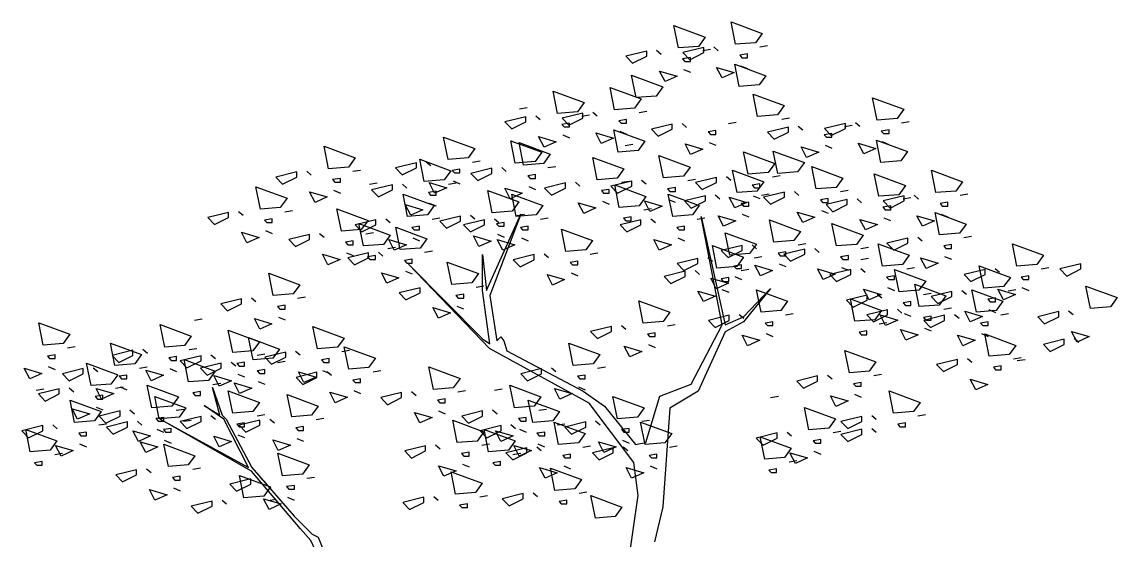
# Model space of a CAD drawing. Header units: millimetres. Extents: x 342.67 to 348.26, y 2602.7 to 2608.35.
# Drawn here: x 342.67 to 348.26, y 2605.7 to 2608.35 of the extents above; entities that cross this region are included whole.
import ezdxf

# ---------------------------------------------------------------- set-up
doc = ezdxf.new("R2010")
doc.units = ezdxf.units.MM
doc.header["$LTSCALE"] = 10
doc.layers.add('Vegetais', color=94, linetype='Continuous')

msp = doc.modelspace()

# ---------------------------------------------------------------- linework, layer by layer
at = {"layer": 'Vegetais'}
for points in [[(346.4464, 2608.2882), (346.4121, 2608.2408), (346.3107, 2608.2326), (346.2878, 2608.347)], [(346.1555, 2608.2694), (346.1212, 2608.222), (346.0198, 2608.2138), (345.9969, 2608.3282)], [(345.7517, 2608.1713), (345.786, 2608.1354), (345.8579, 2608.1713), (345.8579, 2608.1975)], [(346.0411, 2608.1582), (346.0525, 2608.1452), (346.0803, 2608.1452), (346.0803, 2608.1648)], [(346.0426, 2608.1901), (346.0769, 2608.1541), (346.1488, 2608.1901), (346.1488, 2608.2162)], [(346.332, 2608.177), (346.3434, 2608.1639), (346.3712, 2608.1639), (346.3712, 2608.1835)], [(346.3042, 2608.0887), (346.242, 2608.061), (346.2142, 2608.1149)], [(346.4652, 2608.0723), (346.4309, 2608.0249), (346.3295, 2608.0167), (346.3066, 2608.1312)], [(345.9397, 2608.016), (345.9054, 2607.9686), (345.804, 2607.9604), (345.7811, 2608.0749)], [(346.0133, 2608.07), (345.9511, 2608.0422), (345.9234, 2608.0961)], [(345.8301, 2607.9536), (345.7957, 2607.9062), (345.6944, 2607.898), (345.6715, 2608.0124)], [(345.5392, 2607.9348), (345.5049, 2607.8874), (345.4035, 2607.8792), (345.3806, 2607.9937)], [(346.5585, 2607.9195), (346.5242, 2607.8721), (346.4228, 2607.864), (346.3999, 2607.9784)], [(347.1684, 2607.9008), (347.1341, 2607.8534), (347.0327, 2607.8452), (347.0098, 2607.9596)], [(345.1353, 2607.8367), (345.1697, 2607.8008), (345.2416, 2607.8367), (345.2416, 2607.8629)], [(345.4247, 2607.8237), (345.4362, 2607.8106), (345.464, 2607.8106), (345.464, 2607.8302)], [(345.4262, 2607.8555), (345.4606, 2607.8196), (345.5325, 2607.8555), (345.5325, 2607.8817)], [(345.7156, 2607.8424), (345.7271, 2607.8294), (345.7549, 2607.8294), (345.7549, 2607.849)], [(345.6878, 2607.7542), (345.6257, 2607.7264), (345.5979, 2607.7803)], [(345.8489, 2607.7378), (345.8145, 2607.6903), (345.7131, 2607.6822), (345.6902, 2607.7966)], [(345.8816, 2607.7989), (345.9159, 2607.7629), (345.9879, 2607.7989), (345.9879, 2607.825)], [(346.171, 2607.7858), (346.1824, 2607.7727), (346.2102, 2607.7727), (346.2102, 2607.7923)], [(346.4737, 2607.7839), (346.508, 2607.748), (346.5799, 2607.7839), (346.5799, 2607.8101)], [(346.7631, 2607.7708), (346.7745, 2607.7578), (346.8023, 2607.7578), (346.8023, 2607.7774)], [(346.7646, 2607.8027), (346.7989, 2607.7667), (346.8708, 2607.8027), (346.8708, 2607.8288)], [(347.054, 2607.7896), (347.0654, 2607.7765), (347.0932, 2607.7765), (347.0932, 2607.7961)], [(344.9811, 2607.6999), (344.9468, 2607.6525), (344.8454, 2607.6443), (344.8225, 2607.7587)], [(345.3234, 2607.6814), (345.289, 2607.634), (345.1877, 2607.6259), (345.1648, 2607.7403)], [(345.3659, 2607.6717), (345.3315, 2607.6243), (345.2301, 2607.6162), (345.2073, 2607.7306)], [(345.3969, 2607.7354), (345.3348, 2607.7076), (345.307, 2607.7616)], [(346.1432, 2607.6975), (346.0811, 2607.6697), (346.0533, 2607.7237)], [(347.0262, 2607.7013), (346.964, 2607.6736), (346.9362, 2607.7275)], [(347.1872, 2607.6849), (347.1529, 2607.6375), (347.0515, 2607.6293), (347.0286, 2607.7438)], [(344.3712, 2607.653), (344.3369, 2607.6056), (344.2355, 2607.5974), (344.2126, 2607.7118)], [(346.079, 2607.606), (346.0447, 2607.5586), (345.9433, 2607.5505), (345.9204, 2607.6649)], [(346.5107, 2607.6248), (346.4763, 2607.5774), (346.3749, 2607.5692), (346.3521, 2607.6836)], [(346.6617, 2607.6286), (346.6274, 2607.5812), (346.526, 2607.573), (346.5031, 2607.6875)], [(346.7353, 2607.6826), (346.6731, 2607.6548), (346.6453, 2607.7087)], [(344.5773, 2607.6018), (344.6116, 2607.5658), (344.6835, 2607.6018), (344.6835, 2607.628)], [(344.8591, 2607.5873), (344.8248, 2607.5399), (344.7234, 2607.5317), (344.7005, 2607.6461)], [(345.7412, 2607.5967), (345.7069, 2607.5493), (345.6055, 2607.5411), (345.5826, 2607.6555)], [(346.8579, 2607.5497), (346.8235, 2607.5023), (346.7221, 2607.4942), (346.6993, 2607.6086)], [(343.9673, 2607.5549), (344.0017, 2607.5189), (344.0736, 2607.5549), (344.0736, 2607.581)], [(344.8667, 2607.5887), (344.8781, 2607.5757), (344.9059, 2607.5757), (344.9059, 2607.5953)], [(344.962, 2607.5737), (344.9963, 2607.5377), (345.0683, 2607.5737), (345.0683, 2607.5998)], [(345.2514, 2607.5606), (345.2629, 2607.5475), (345.2906, 2607.5475), (345.2906, 2607.5671)], [(346.1068, 2607.5267), (346.1411, 2607.4908), (346.2131, 2607.5267), (346.2131, 2607.5529)], [(346.4544, 2607.531), (346.42, 2607.4836), (346.3186, 2607.4754), (346.2958, 2607.5898)], [(347.1769, 2607.5122), (347.1426, 2607.4648), (347.0412, 2607.4566), (347.0183, 2607.571)], [(347.4678, 2607.531), (347.4335, 2607.4836), (347.3321, 2607.4754), (347.3092, 2607.5898)], [(344.024, 2607.4465), (343.9897, 2607.3991), (343.8883, 2607.3909), (343.8654, 2607.5054)], [(344.2567, 2607.5418), (344.2682, 2607.5287), (344.296, 2607.5287), (344.296, 2607.5483)], [(344.4553, 2607.4892), (344.4896, 2607.4532), (344.5616, 2607.4892), (344.5616, 2607.5154)], [(344.8389, 2607.5005), (344.7767, 2607.4727), (344.749, 2607.5266)], [(345.2236, 2607.4723), (345.1615, 2607.4445), (345.1337, 2607.4985)], [(345.3373, 2607.4986), (345.3717, 2607.4626), (345.4436, 2607.4986), (345.4436, 2607.5247)], [(345.6751, 2607.508), (345.7095, 2607.472), (345.7814, 2607.508), (345.7814, 2607.5341)], [(345.8538, 2607.4559), (345.8195, 2607.4085), (345.7181, 2607.4003), (345.6952, 2607.5147)], [(345.9646, 2607.4949), (345.976, 2607.4818), (346.0038, 2607.4818), (346.0038, 2607.5014)], [(346.3962, 2607.5137), (346.4077, 2607.5006), (346.4354, 2607.5006), (346.4354, 2607.5202)], [(344.2289, 2607.4535), (344.1668, 2607.4258), (344.139, 2607.4797)], [(344.7747, 2607.409), (344.7404, 2607.3616), (344.639, 2607.3534), (344.6161, 2607.4678)], [(344.7447, 2607.4761), (344.7561, 2607.463), (344.7839, 2607.463), (344.7839, 2607.4827)], [(345.2063, 2607.4277), (345.172, 2607.3803), (345.0706, 2607.3722), (345.0477, 2607.4866)], [(345.3283, 2607.409), (345.294, 2607.3616), (345.1926, 2607.3534), (345.1697, 2607.4678)], [(345.6267, 2607.4855), (345.6382, 2607.4724), (345.666, 2607.4724), (345.666, 2607.492)], [(346.1259, 2607.409), (346.0916, 2607.3616), (345.9902, 2607.3534), (345.9673, 2607.4678)], [(346.0505, 2607.4329), (346.0848, 2607.3969), (346.1568, 2607.4329), (346.1568, 2607.459)], [(346.3684, 2607.4254), (346.3063, 2607.3976), (346.2785, 2607.4515)], [(346.454, 2607.4517), (346.4883, 2607.4157), (346.5603, 2607.4517), (346.5603, 2607.4778)], [(346.7434, 2607.4386), (346.7548, 2607.4255), (346.7826, 2607.4255), (346.7826, 2607.4451)], [(346.773, 2607.4141), (346.8074, 2607.3782), (346.8793, 2607.4141), (346.8793, 2607.4403)], [(347.0639, 2607.4329), (347.0983, 2607.3969), (347.1702, 2607.4329), (347.1702, 2607.459)], [(344.4369, 2607.3339), (344.4025, 2607.2865), (344.3012, 2607.2783), (344.2783, 2607.3927)], [(344.7169, 2607.3879), (344.6548, 2607.3601), (344.627, 2607.414)], [(345.599, 2607.3972), (345.5368, 2607.3695), (345.509, 2607.4234)], [(345.9368, 2607.4066), (345.8746, 2607.3788), (345.8468, 2607.4328)], [(346.3399, 2607.4198), (346.3513, 2607.4067), (346.3791, 2607.4067), (346.3791, 2607.4264)], [(347.0624, 2607.401), (347.0739, 2607.388), (347.1017, 2607.388), (347.1017, 2607.4076)], [(347.3533, 2607.4198), (347.3648, 2607.4067), (347.3926, 2607.4067), (347.3926, 2607.4264)], [(343.6201, 2607.3484), (343.6545, 2607.3125), (343.7264, 2607.3484), (343.7264, 2607.3746)], [(343.9096, 2607.3354), (343.921, 2607.3223), (343.9488, 2607.3223), (343.9488, 2607.3419)], [(344.3708, 2607.3109), (344.4052, 2607.2749), (344.4771, 2607.3109), (344.4771, 2607.3371)], [(344.8025, 2607.3297), (344.8368, 2607.2937), (344.9088, 2607.3297), (344.9088, 2607.3558)], [(344.9245, 2607.3109), (344.9588, 2607.2749), (345.0307, 2607.3109), (345.0307, 2607.3371)], [(345.7221, 2607.3109), (345.7564, 2607.2749), (345.8283, 2607.3109), (345.8283, 2607.3371)], [(345.7394, 2607.3447), (345.7508, 2607.3317), (345.7786, 2607.3317), (345.7786, 2607.3513)], [(346.3121, 2607.3316), (346.25, 2607.3038), (346.2222, 2607.3577)], [(346.642, 2607.2776), (346.6077, 2607.2302), (346.5063, 2607.222), (346.4834, 2607.3364)], [(346.7156, 2607.3503), (346.6535, 2607.3225), (346.6257, 2607.3765)], [(347.0346, 2607.3128), (346.9725, 2607.285), (346.9447, 2607.3389)], [(347.3255, 2607.3316), (347.2634, 2607.3038), (347.2356, 2607.3577)], [(347.4866, 2607.3151), (347.4522, 2607.2677), (347.3508, 2607.2596), (347.328, 2607.374)], [(343.8818, 2607.2471), (343.8196, 2607.2193), (343.7918, 2607.2732)], [(344.5495, 2607.2588), (344.5152, 2607.2114), (344.4138, 2607.2033), (344.3909, 2607.3177)], [(344.7372, 2607.2401), (344.7028, 2607.1927), (344.6014, 2607.1845), (344.5786, 2607.2989)], [(344.6602, 2607.2978), (344.6717, 2607.2847), (344.6995, 2607.2847), (344.6995, 2607.3044)], [(345.0919, 2607.3166), (345.1033, 2607.3035), (345.1311, 2607.3035), (345.1311, 2607.3231)], [(345.2139, 2607.2978), (345.2253, 2607.2847), (345.2531, 2607.2847), (345.2531, 2607.3044)], [(345.5817, 2607.2307), (345.5473, 2607.1833), (345.446, 2607.1751), (345.4231, 2607.2895)], [(346.0115, 2607.2978), (346.0229, 2607.2847), (346.0507, 2607.2847), (346.0507, 2607.3044)], [(346.4168, 2607.2119), (346.3825, 2607.1645), (346.2811, 2607.1563), (346.2582, 2607.2708)], [(346.9611, 2607.2588), (346.9267, 2607.2114), (346.8254, 2607.2033), (346.8025, 2607.3177)], [(344.033, 2607.2358), (344.0674, 2607.1999), (344.1393, 2607.2358), (344.1393, 2607.262)], [(344.3224, 2607.2228), (344.3339, 2607.2097), (344.3617, 2607.2097), (344.3617, 2607.2293)], [(344.6324, 2607.2096), (344.5703, 2607.1818), (344.5425, 2607.2357)], [(345.0641, 2607.2283), (345.002, 2607.2005), (344.9742, 2607.2545)], [(345.1861, 2607.2096), (345.1239, 2607.1818), (345.0961, 2607.2357)], [(345.9837, 2607.2096), (345.9215, 2607.1818), (345.8937, 2607.2357)], [(347.0827, 2607.2171), (347.117, 2607.1811), (347.189, 2607.2171), (347.189, 2607.2432)], [(344.2946, 2607.1345), (344.2325, 2607.1067), (344.2047, 2607.1606)], [(344.3333, 2607.142), (344.3676, 2607.106), (344.4396, 2607.142), (344.4396, 2607.1681)], [(346.3511, 2607.1462), (346.3168, 2607.0988), (346.2154, 2607.0906), (346.1925, 2607.2051)], [(346.2382, 2607.1795), (346.2725, 2607.1436), (346.3444, 2607.1795), (346.3444, 2607.2057)], [(346.5276, 2607.1664), (346.539, 2607.1534), (346.5668, 2607.1534), (346.5668, 2607.173)], [(346.5572, 2607.1608), (346.5915, 2607.1248), (346.6635, 2607.1608), (346.6635, 2607.1869)], [(347.1957, 2607.1556), (347.1613, 2607.1082), (347.06, 2607.1), (347.0371, 2607.2144)], [(347.3721, 2607.204), (347.3835, 2607.1909), (347.4113, 2607.1909), (347.4113, 2607.2105)], [(347.8807, 2607.1556), (347.8463, 2607.1082), (347.745, 2607.1), (347.7221, 2607.2144)], [(344.435, 2607.1477), (344.4465, 2607.1346), (344.4743, 2607.1346), (344.4743, 2607.1542)], [(344.6227, 2607.1289), (344.6342, 2607.1158), (344.6619, 2607.1158), (344.6619, 2607.1355)], [(344.9999, 2607.0618), (344.9656, 2607.0144), (344.8642, 2607.0062), (344.8413, 2607.1206)], [(345.1778, 2607.1326), (345.2122, 2607.0966), (345.2841, 2607.1326), (345.2841, 2607.1588)], [(345.4672, 2607.1195), (345.4787, 2607.1065), (345.5065, 2607.1065), (345.5065, 2607.1261)], [(346.013, 2607.1138), (346.0473, 2607.0779), (346.1192, 2607.1138), (346.1192, 2607.14)], [(346.3024, 2607.1008), (346.3138, 2607.0877), (346.3416, 2607.0877), (346.3416, 2607.1073)], [(346.4998, 2607.0782), (346.4376, 2607.0504), (346.4098, 2607.1043)], [(346.8466, 2607.1477), (346.8581, 2607.1346), (346.8859, 2607.1346), (346.8859, 2607.1542)], [(347.3443, 2607.1157), (347.2822, 2607.0879), (347.2544, 2607.1419)], [(347.9647, 2607.0857), (347.9991, 2607.0497), (348.071, 2607.0857), (348.071, 2607.1118)], [(344.0897, 2607.0055), (344.0554, 2606.9581), (343.954, 2606.9499), (343.9311, 2607.0643)], [(344.5949, 2607.0406), (344.5328, 2607.0129), (344.505, 2607.0668)], [(345.4394, 2607.0313), (345.3773, 2607.0035), (345.3495, 2607.0574)], [(345.9473, 2607.0481), (345.9816, 2607.0122), (346.0536, 2607.0481), (346.0536, 2607.0743)], [(346.8188, 2607.0594), (346.7567, 2607.0316), (346.7289, 2607.0856)], [(346.7918, 2607.0575), (346.8261, 2607.0216), (346.8981, 2607.0575), (346.8981, 2607.0837)], [(347.0812, 2607.0445), (347.0927, 2607.0314), (347.1205, 2607.0314), (347.1205, 2607.051)], [(347.2801, 2607.0242), (347.2458, 2606.9768), (347.1444, 2606.9687), (347.1215, 2607.0831)], [(347.4768, 2607.0575), (347.5111, 2607.0216), (347.5831, 2607.0575), (347.5831, 2607.0837)], [(347.7118, 2607.043), (347.6774, 2606.9956), (347.576, 2606.9874), (347.5532, 2607.1018)], [(347.7662, 2607.0445), (347.7777, 2607.0314), (347.8055, 2607.0314), (347.8055, 2607.051)], [(346.2746, 2607.0125), (346.2124, 2606.9847), (346.1846, 2607.0386)], [(346.2367, 2607.0351), (346.2481, 2607.022), (346.2759, 2607.022), (346.2759, 2607.0416)], [(347.3833, 2606.9492), (347.349, 2606.9018), (347.2476, 2606.8936), (347.2247, 2607.008)], [(348.256, 2606.9398), (348.2217, 2606.8924), (348.1203, 2606.8842), (348.0974, 2606.9986)], [(344.596, 2606.9637), (344.6304, 2606.9277), (344.7023, 2606.9637), (344.7023, 2606.9898)], [(344.8854, 2606.9506), (344.8969, 2606.9375), (344.9247, 2606.9375), (344.9247, 2606.9572)], [(346.2089, 2606.9468), (346.1468, 2606.919), (346.119, 2606.973)], [(346.5763, 2606.921), (346.542, 2606.8736), (346.4406, 2606.8654), (346.4177, 2606.9798)], [(346.8762, 2606.9262), (346.9106, 2606.8902), (346.9825, 2606.9262), (346.9825, 2606.9523)], [(347.0534, 2606.9562), (346.9913, 2606.9284), (346.9635, 2606.9823)], [(347.3079, 2606.9449), (347.3422, 2606.909), (347.4142, 2606.9449), (347.4142, 2606.9711)], [(347.6742, 2606.921), (347.6399, 2606.8736), (347.5385, 2606.8654), (347.5156, 2606.9798)], [(347.5973, 2606.9318), (347.6088, 2606.9188), (347.6365, 2606.9188), (347.6365, 2606.9384)], [(347.7384, 2606.9562), (347.6763, 2606.9284), (347.6485, 2606.9823)], [(343.6858, 2606.9074), (343.7202, 2606.8714), (343.7921, 2606.9074), (343.7921, 2606.9335)], [(343.9752, 2606.8943), (343.9867, 2606.8812), (344.0145, 2606.8812), (344.0145, 2606.9008)], [(344.8576, 2606.8624), (344.7955, 2606.8346), (344.7677, 2606.8885)], [(345.9758, 2606.8647), (345.9415, 2606.8173), (345.8401, 2606.8091), (345.8172, 2606.9235)], [(347.0549, 2606.8741), (347.0206, 2606.8267), (346.9192, 2606.8185), (346.8963, 2606.9329)], [(347.1657, 2606.9131), (347.1771, 2606.9), (347.2049, 2606.9), (347.2049, 2606.9196)], [(343.9474, 2606.806), (343.8853, 2606.7783), (343.8575, 2606.8322)], [(346.1725, 2606.8229), (346.2068, 2606.787), (346.2788, 2606.8229), (346.2788, 2606.8491)], [(346.9795, 2606.8511), (347.0138, 2606.8151), (347.0857, 2606.8511), (347.0857, 2606.8772)], [(347.1379, 2606.8248), (347.0757, 2606.797), (347.0479, 2606.851)], [(347.2689, 2606.838), (347.2803, 2606.8249), (347.3081, 2606.8249), (347.3081, 2606.8445)], [(347.2704, 2606.8229), (347.3047, 2606.787), (347.3766, 2606.8229), (347.3766, 2606.8491)], [(347.5695, 2606.8436), (347.5074, 2606.8158), (347.4796, 2606.8697)], [(347.8521, 2606.8417), (347.8865, 2606.8057), (347.9584, 2606.8417), (347.9584, 2606.8679)], [(342.9167, 2606.7521), (342.8824, 2606.7047), (342.781, 2606.6965), (342.7581, 2606.8109)], [(343.5361, 2606.7427), (343.5017, 2606.6953), (343.4003, 2606.6871), (343.3775, 2606.8015)], [(343.8833, 2606.7146), (343.8489, 2606.6672), (343.7475, 2606.659), (343.7246, 2606.7734)], [(344.3149, 2606.7333), (344.2806, 2606.6859), (344.1792, 2606.6777), (344.1563, 2606.7922)], [(345.5719, 2606.7666), (345.6063, 2606.7307), (345.6782, 2606.7666), (345.6782, 2606.7928)], [(346.4619, 2606.8099), (346.4733, 2606.7968), (346.5011, 2606.7968), (346.5011, 2606.8164)], [(346.9405, 2606.7629), (346.9519, 2606.7499), (346.9797, 2606.7499), (346.9797, 2606.7695)], [(347.2411, 2606.7497), (347.1789, 2606.722), (347.1512, 2606.7759)], [(347.5598, 2606.8099), (347.5712, 2606.7968), (347.599, 2606.7968), (347.599, 2606.8164)], [(343.9865, 2606.677), (343.9521, 2606.6296), (343.8508, 2606.6214), (343.8279, 2606.7359)], [(345.8613, 2606.7536), (345.8728, 2606.7405), (345.9006, 2606.7405), (345.9006, 2606.7601)], [(346.4341, 2606.7216), (346.372, 2606.6938), (346.3442, 2606.7477)], [(347.532, 2606.7216), (347.4698, 2606.6938), (347.442, 2606.7477)], [(347.7399, 2606.6958), (347.7056, 2606.6484), (347.6042, 2606.6402), (347.5813, 2606.7546)], [(347.8803, 2606.7009), (347.9146, 2606.665), (347.9866, 2606.7009), (347.9866, 2606.7271)], [(348.1138, 2606.7404), (348.0516, 2606.7126), (348.0238, 2606.7665)], [(343.2827, 2606.6489), (343.2484, 2606.6015), (343.147, 2606.5933), (343.1241, 2606.7077)], [(343.1322, 2606.6446), (343.1665, 2606.6087), (343.2385, 2606.6446), (343.2385, 2606.6708)], [(343.911, 2606.6353), (343.9454, 2606.5993), (344.0173, 2606.6353), (344.0173, 2606.6614)], [(344.4744, 2606.6301), (344.4401, 2606.5827), (344.3387, 2606.5745), (344.3158, 2606.6889)], [(345.6192, 2606.6489), (345.5849, 2606.6015), (345.4835, 2606.5933), (345.4606, 2606.7077)], [(345.8335, 2606.6653), (345.7714, 2606.6375), (345.7436, 2606.6914)], [(347.0268, 2606.6113), (346.9924, 2606.5639), (346.891, 2606.5558), (346.8682, 2606.6702)], [(342.8023, 2606.6409), (342.8137, 2606.6279), (342.8415, 2606.6279), (342.8415, 2606.6475)], [(343.1607, 2606.5456), (343.1264, 2606.4982), (343.025, 2606.4901), (343.0021, 2606.6045)], [(343.4216, 2606.6316), (343.433, 2606.6185), (343.4608, 2606.6185), (343.4608, 2606.6381)], [(343.4794, 2606.6165), (343.5137, 2606.5805), (343.5857, 2606.6165), (343.5857, 2606.6426)], [(343.658, 2606.5644), (343.6237, 2606.517), (343.5223, 2606.5088), (343.4994, 2606.6233)], [(343.5826, 2606.5789), (343.6169, 2606.543), (343.6889, 2606.5789), (343.6889, 2606.6051)], [(343.7688, 2606.6034), (343.7802, 2606.5903), (343.808, 2606.5903), (343.808, 2606.6099)], [(344.2004, 2606.6222), (344.2119, 2606.6091), (344.2397, 2606.6091), (344.2397, 2606.6287)], [(347.336, 2606.5977), (347.3704, 2606.5618), (347.4423, 2606.5977), (347.4423, 2606.6239)], [(342.7745, 2606.5527), (342.7124, 2606.5249), (342.6846, 2606.5788)], [(342.8788, 2606.5508), (342.9132, 2606.5148), (342.9851, 2606.5508), (342.9851, 2606.5769)], [(343.3938, 2606.5433), (343.3317, 2606.5155), (343.3039, 2606.5694)], [(343.872, 2606.5659), (343.8835, 2606.5528), (343.9113, 2606.5528), (343.9113, 2606.5724)], [(344.0705, 2606.532), (344.1049, 2606.4961), (344.1768, 2606.532), (344.1768, 2606.5582)], [(344.1726, 2606.5339), (344.1105, 2606.5061), (344.0827, 2606.5601)], [(344.9061, 2606.5269), (344.8717, 2606.4795), (344.7704, 2606.4713), (344.7475, 2606.5857)], [(345.2153, 2606.5508), (345.2497, 2606.5148), (345.3216, 2606.5508), (345.3216, 2606.5769)], [(347.6255, 2606.5846), (347.6369, 2606.5716), (347.6647, 2606.5716), (347.6647, 2606.5912)], [(343.1682, 2606.5377), (343.1797, 2606.5246), (343.2075, 2606.5246), (343.2075, 2606.5443)], [(343.4704, 2606.433), (343.436, 2606.3856), (343.3347, 2606.3775), (343.3118, 2606.4919)], [(343.741, 2606.5151), (343.6789, 2606.4874), (343.6511, 2606.5413)], [(343.8442, 2606.4776), (343.7821, 2606.4498), (343.7543, 2606.5038)], [(344.36, 2606.5189), (344.3714, 2606.5059), (344.3992, 2606.5059), (344.3992, 2606.5255)], [(345.3189, 2606.433), (345.2846, 2606.3856), (345.1832, 2606.3775), (345.1603, 2606.4919)], [(345.5048, 2606.5377), (345.5162, 2606.5246), (345.544, 2606.5246), (345.544, 2606.5443)], [(346.6229, 2606.5133), (346.6572, 2606.4773), (346.7292, 2606.5133), (346.7292, 2606.5394)], [(346.9123, 2606.5002), (346.9237, 2606.4871), (346.9515, 2606.4871), (346.9515, 2606.5067)], [(347.5977, 2606.4964), (347.5355, 2606.4686), (347.5077, 2606.5225)], [(342.7568, 2606.4476), (342.7912, 2606.4116), (342.8631, 2606.4476), (342.8631, 2606.4737)], [(343.0463, 2606.4345), (343.0577, 2606.4214), (343.0855, 2606.4214), (343.0855, 2606.441)], [(343.1404, 2606.4495), (343.0783, 2606.4217), (343.0505, 2606.4756)], [(343.5079, 2606.3767), (343.4736, 2606.3293), (343.3722, 2606.3212), (343.3493, 2606.4356)], [(343.5436, 2606.4533), (343.555, 2606.4402), (343.5828, 2606.4402), (343.5828, 2606.4598)], [(343.8833, 2606.4049), (343.8489, 2606.3575), (343.7475, 2606.3493), (343.7246, 2606.4637)], [(344.1835, 2606.3861), (344.1492, 2606.3387), (344.0478, 2606.3305), (344.0249, 2606.445)], [(344.3322, 2606.4307), (344.27, 2606.4029), (344.2422, 2606.4568)], [(344.5022, 2606.4288), (344.5365, 2606.3928), (344.6085, 2606.4288), (344.6085, 2606.455)], [(345.477, 2606.4495), (345.4148, 2606.4217), (345.387, 2606.4756)], [(345.8444, 2606.3767), (345.8101, 2606.3293), (345.7087, 2606.3212), (345.6858, 2606.4356)], [(346.8845, 2606.4119), (346.8224, 2606.3841), (346.7946, 2606.4381)], [(347.252, 2606.4049), (347.2176, 2606.3575), (347.1163, 2606.3493), (347.0934, 2606.4637)], [(343.0763, 2606.358), (343.0419, 2606.3106), (342.9406, 2606.3024), (342.9177, 2606.4168)], [(344.7916, 2606.4157), (344.8031, 2606.4026), (344.8309, 2606.4026), (344.8309, 2606.4223)], [(345.4128, 2606.358), (345.3784, 2606.3106), (345.2771, 2606.3024), (345.2542, 2606.4168)], [(346.8203, 2606.3204), (346.786, 2606.273), (346.6846, 2606.2649), (346.6617, 2606.3793)], [(343.0185, 2606.3462), (342.9563, 2606.3184), (342.9285, 2606.3724)], [(343.0665, 2606.335), (343.1008, 2606.299), (343.1728, 2606.335), (343.1728, 2606.3611)], [(343.3559, 2606.3219), (343.3674, 2606.3088), (343.3952, 2606.3088), (343.3952, 2606.3284)], [(343.4794, 2606.3068), (343.5137, 2606.2708), (343.5857, 2606.3068), (343.5857, 2606.333)], [(344.7638, 2606.3275), (344.7017, 2606.2997), (344.6739, 2606.3536)], [(344.9151, 2606.335), (344.9494, 2606.299), (345.0214, 2606.335), (345.0214, 2606.3611)], [(345.2045, 2606.3219), (345.2159, 2606.3088), (345.2437, 2606.3088), (345.2437, 2606.3284)], [(346.8481, 2606.3068), (346.8824, 2606.2708), (346.9544, 2606.3068), (346.9544, 2606.333)], [(342.6724, 2606.2599), (342.7067, 2606.2239), (342.7787, 2606.2599), (342.7787, 2606.286)], [(342.8511, 2606.2078), (342.8167, 2606.1604), (342.7153, 2606.1522), (342.6925, 2606.2667)], [(343.104, 2606.2787), (343.1384, 2606.2427), (343.2103, 2606.2787), (343.2103, 2606.3048)], [(343.3935, 2606.2656), (343.4049, 2606.2525), (343.4327, 2606.2525), (343.4327, 2606.2721)], [(343.7688, 2606.2937), (343.7802, 2606.2807), (343.808, 2606.2807), (343.808, 2606.3003)], [(343.7797, 2606.288), (343.814, 2606.2521), (343.8859, 2606.288), (343.8859, 2606.3142)], [(344.0691, 2606.275), (344.0805, 2606.2619), (344.1083, 2606.2619), (344.1083, 2606.2815)], [(345.0281, 2606.2547), (344.9937, 2606.2073), (344.8923, 2606.1992), (344.8694, 2606.3136)], [(345.0089, 2606.2599), (345.0432, 2606.2239), (345.1152, 2606.2599), (345.1152, 2606.286)], [(345.1876, 2606.2078), (345.1532, 2606.1604), (345.0519, 2606.1522), (345.029, 2606.2667)], [(345.5442, 2606.2454), (345.5098, 2606.198), (345.4084, 2606.1898), (345.3855, 2606.3042)], [(345.4406, 2606.2787), (345.4749, 2606.2427), (345.5468, 2606.2787), (345.5468, 2606.3048)], [(345.73, 2606.2656), (345.7414, 2606.2525), (345.7692, 2606.2525), (345.7692, 2606.2721)], [(345.9852, 2606.2454), (345.9508, 2606.198), (345.8495, 2606.1898), (345.8266, 2606.3042)], [(346.8481, 2606.2411), (346.8824, 2606.2052), (346.9544, 2606.2411), (346.9544, 2606.2673)], [(347.1375, 2606.2937), (347.149, 2606.2807), (347.1768, 2606.2807), (347.1768, 2606.3003)], [(342.9618, 2606.2468), (342.9733, 2606.2337), (343.001, 2606.2337), (343.001, 2606.2534)], [(343.3281, 2606.2336), (343.266, 2606.2058), (343.2382, 2606.2598)], [(343.741, 2606.2055), (343.6789, 2606.1777), (343.6511, 2606.2316)], [(344.0413, 2606.1867), (343.9791, 2606.1589), (343.9513, 2606.2129)], [(345.1767, 2606.2336), (345.1146, 2606.2058), (345.0868, 2606.2598)], [(345.2983, 2606.2468), (345.3098, 2606.2337), (345.3376, 2606.2337), (345.3376, 2606.2534)], [(346.4164, 2606.2224), (346.4508, 2606.1864), (346.5227, 2606.2224), (346.5227, 2606.2485)], [(346.5951, 2606.1703), (346.5608, 2606.1229), (346.4594, 2606.1147), (346.4365, 2606.2291)], [(346.7059, 2606.2093), (346.7173, 2606.1962), (346.7451, 2606.1962), (346.7451, 2606.2158)], [(342.934, 2606.1585), (342.8719, 2606.1308), (342.8441, 2606.1847)], [(343.3657, 2606.1773), (343.3035, 2606.1495), (343.2757, 2606.2035)], [(343.5548, 2606.1327), (343.5205, 2606.0853), (343.4191, 2606.0772), (343.3962, 2606.1916)], [(344.6242, 2606.1567), (344.6585, 2606.1207), (344.7305, 2606.1567), (344.7305, 2606.1828)], [(345.1403, 2606.1473), (345.1746, 2606.1113), (345.2466, 2606.1473), (345.2466, 2606.1734)], [(345.2705, 2606.1585), (345.2084, 2606.1308), (345.1806, 2606.1847)], [(345.5813, 2606.1473), (345.6156, 2606.1113), (345.6876, 2606.1473), (345.6876, 2606.1734)], [(345.7022, 2606.1773), (345.64, 2606.1495), (345.6122, 2606.2035)], [(342.7366, 2606.0967), (342.748, 2606.0836), (342.7758, 2606.0836), (342.7758, 2606.1032)], [(344.1366, 2606.0858), (344.1023, 2606.0384), (344.0009, 2606.0302), (343.978, 2606.1447)], [(344.9136, 2606.1436), (344.925, 2606.1305), (344.9528, 2606.1305), (344.9528, 2606.1501)], [(345.0731, 2606.0967), (345.0846, 2606.0836), (345.1124, 2606.0836), (345.1124, 2606.1032)], [(345.4297, 2606.1342), (345.4411, 2606.1211), (345.4689, 2606.1211), (345.4689, 2606.1407)], [(345.8707, 2606.1342), (345.8822, 2606.1211), (345.91, 2606.1211), (345.91, 2606.1407)], [(346.6781, 2606.121), (346.6159, 2606.0932), (346.5881, 2606.1472)], [(343.151, 2606.0347), (343.1853, 2605.9987), (343.2572, 2606.0347), (343.2572, 2606.0608)], [(344.8858, 2606.0553), (344.8237, 2606.0275), (344.7959, 2606.0815)], [(345.0187, 2605.992), (344.9843, 2605.9446), (344.883, 2605.9364), (344.8601, 2606.0508)], [(345.4019, 2606.0459), (345.3398, 2606.0182), (345.312, 2606.0721)], [(345.5254, 2606.0108), (345.491, 2605.9633), (345.3897, 2605.9552), (345.3668, 2606.0696)], [(345.8429, 2606.0459), (345.7808, 2606.0182), (345.753, 2606.0721)], [(346.4807, 2606.0591), (346.4921, 2606.0461), (346.5199, 2606.0461), (346.5199, 2606.0657)], [(343.4404, 2606.0216), (343.4518, 2606.0085), (343.4796, 2606.0085), (343.4796, 2606.0281)], [(343.7327, 2605.9878), (343.7671, 2605.9518), (343.839, 2605.9878), (343.839, 2606.0139)], [(343.9396, 2605.9732), (343.9052, 2605.9258), (343.8038, 2605.9176), (343.781, 2606.0321)], [(343.4126, 2605.9333), (343.3504, 2605.9055), (343.3226, 2605.9595)], [(344.0222, 2605.9747), (344.0336, 2605.9616), (344.0614, 2605.9616), (344.0614, 2605.9812)], [(345.1215, 2605.9127), (345.1559, 2605.8767), (345.2278, 2605.9127), (345.2278, 2605.9388)], [(343.5357, 2605.8751), (343.57, 2605.8392), (343.642, 2605.8751), (343.642, 2605.9013)], [(343.9944, 2605.8864), (343.9322, 2605.8586), (343.9044, 2605.9126)], [(344.6148, 2605.8939), (344.6491, 2605.858), (344.7211, 2605.8939), (344.7211, 2605.9201)], [(344.9042, 2605.8808), (344.9157, 2605.8678), (344.9435, 2605.8678), (344.9435, 2605.8874)], [(345.4109, 2605.8996), (345.4224, 2605.8865), (345.4502, 2605.8865), (345.4502, 2605.9061)], [(345.7318, 2605.87), (345.6975, 2605.8226), (345.5961, 2605.8144), (345.5732, 2605.9288)]]:
    msp.add_lwpolyline(points, close=True, dxfattribs=at)
for points in [[(346.435, 2608.2195), (346.4742, 2608.226)], [(345.9315, 2608.1811), (345.9086, 2608.2007)], [(346.1441, 2608.2007), (346.1833, 2608.2073)], [(346.2224, 2608.1999), (346.1995, 2608.2195)], [(346.3728, 2608.1067), (346.3385, 2608.1214)], [(346.082, 2608.088), (346.0476, 2608.1027)], [(345.2087, 2607.9037), (345.248, 2607.9102)], [(345.6061, 2607.8653), (345.5832, 2607.8849)], [(345.8186, 2607.8849), (345.8579, 2607.8915)], [(345.3152, 2607.8466), (345.2923, 2607.8662)], [(345.5277, 2607.8662), (345.567, 2607.8727)], [(346.274, 2607.8283), (346.3133, 2607.8348)], [(346.547, 2607.8509), (346.5863, 2607.8574)], [(346.9444, 2607.8125), (346.9215, 2607.8321)], [(347.157, 2607.8321), (347.1962, 2607.8386)], [(345.7565, 2607.7722), (345.7222, 2607.7869)], [(346.0614, 2607.8087), (346.0386, 2607.8283)], [(346.6535, 2607.7937), (346.6306, 2607.8133)], [(346.8661, 2607.8133), (346.9053, 2607.8199)], [(345.4656, 2607.7534), (345.4313, 2607.7681)], [(345.7485, 2607.7157), (345.7878, 2607.7222)], [(346.2119, 2607.7155), (346.1775, 2607.7302)], [(347.0948, 2607.7193), (347.0605, 2607.734)], [(346.804, 2607.7006), (346.7696, 2607.7153)], [(344.7571, 2607.6116), (344.7342, 2607.6312)], [(344.9697, 2607.6312), (345.0089, 2607.6378)], [(345.3544, 2607.6031), (345.3937, 2607.6096)], [(344.1472, 2607.5647), (344.1243, 2607.5843)], [(344.3598, 2607.5843), (344.399, 2607.5908)], [(345.1419, 2607.5835), (345.119, 2607.6031)], [(346.2867, 2607.5365), (346.2638, 2607.5562)], [(346.4992, 2607.5562), (346.5385, 2607.5627)], [(344.4442, 2607.5186), (344.4835, 2607.5252)], [(344.6351, 2607.499), (344.6122, 2607.5186)], [(344.8477, 2607.5186), (344.8869, 2607.5252)], [(344.9076, 2607.5184), (344.8732, 2607.5332)], [(345.2923, 2607.4903), (345.2579, 2607.505)], [(345.5172, 2607.5084), (345.4943, 2607.528)], [(345.7298, 2607.528), (345.769, 2607.5345)], [(345.855, 2607.5178), (345.8321, 2607.5374)], [(346.0676, 2607.5374), (346.1068, 2607.5439)], [(344.2976, 2607.4715), (344.2633, 2607.4862)], [(346.0054, 2607.4246), (345.9711, 2607.4393)], [(346.2304, 2607.4427), (346.2075, 2607.4623)], [(346.4371, 2607.4434), (346.4027, 2607.4581)], [(346.4429, 2607.4623), (346.4822, 2607.4689)], [(346.6338, 2607.4615), (346.611, 2607.4811)], [(346.8464, 2607.4811), (346.8857, 2607.4876)], [(346.9529, 2607.4239), (346.93, 2607.4435)], [(347.1655, 2607.4435), (347.2047, 2607.4501)], [(347.2438, 2607.4427), (347.2209, 2607.4623)], [(347.4563, 2607.4623), (347.4956, 2607.4689)], [(344.0126, 2607.3779), (344.0518, 2607.3844)], [(344.7856, 2607.4058), (344.7512, 2607.4205)], [(345.6676, 2607.4152), (345.6333, 2607.4299)], [(345.8424, 2607.3872), (345.8816, 2607.3938)], [(346.7843, 2607.3683), (346.7499, 2607.383)], [(343.8, 2607.3582), (343.7771, 2607.3779)], [(344.5507, 2607.3207), (344.5278, 2607.3403)], [(344.7633, 2607.3403), (344.8025, 2607.3469)], [(344.9823, 2607.3395), (344.9594, 2607.3591)], [(345.1043, 2607.3207), (345.0814, 2607.3403)], [(345.1949, 2607.3591), (345.2341, 2607.3656)], [(345.3169, 2607.3403), (345.3561, 2607.3469)], [(345.9019, 2607.3207), (345.879, 2607.3403)], [(346.1145, 2607.3403), (346.1537, 2607.3469)], [(346.3808, 2607.3495), (346.3464, 2607.3642)], [(347.1033, 2607.3308), (347.069, 2607.3455)], [(347.3942, 2607.3495), (347.3599, 2607.3642)], [(343.9504, 2607.2651), (343.9161, 2607.2798)], [(344.4254, 2607.2653), (344.4647, 2607.2718)], [(344.2129, 2607.2456), (344.19, 2607.2653)], [(344.7011, 2607.2275), (344.6668, 2607.2423)], [(345.1328, 2607.2463), (345.0984, 2607.261)], [(345.2547, 2607.2275), (345.2204, 2607.2423)], [(346.0524, 2607.2275), (346.018, 2607.2423)], [(346.6306, 2607.2089), (346.6698, 2607.2155)], [(347.2625, 2607.2269), (347.2397, 2607.2465)], [(347.4751, 2607.2465), (347.5144, 2607.253)], [(344.3633, 2607.1525), (344.329, 2607.1672)], [(344.5132, 2607.1518), (344.4903, 2607.1714)], [(344.538, 2607.1902), (344.5773, 2607.1967)], [(344.7257, 2607.1714), (344.765, 2607.1779)], [(345.3577, 2607.1424), (345.3348, 2607.162)], [(345.5702, 2607.162), (345.6095, 2607.1686)], [(346.418, 2607.1893), (346.3951, 2607.2089)], [(346.7371, 2607.1706), (346.7142, 2607.1902)], [(346.9496, 2607.1902), (346.9889, 2607.1967)], [(346.1928, 2607.1236), (346.1699, 2607.1433)], [(346.4054, 2607.1433), (346.4446, 2607.1498)], [(346.5685, 2607.0962), (346.5341, 2607.1109)], [(346.9496, 2607.1339), (346.9889, 2607.1404)], [(347.413, 2607.1337), (347.3786, 2607.1484)], [(344.6636, 2607.0586), (344.6292, 2607.0733)], [(345.5081, 2607.0492), (345.4738, 2607.064)], [(346.1271, 2607.058), (346.1042, 2607.0776)], [(346.3397, 2607.0776), (346.3789, 2607.0841)], [(346.8875, 2607.0774), (346.8532, 2607.0921)], [(346.9717, 2607.0673), (346.9488, 2607.087)], [(347.1842, 2607.087), (347.2235, 2607.0935)], [(347.6567, 2607.0673), (347.6338, 2607.087)], [(347.8692, 2607.087), (347.9085, 2607.0935)], [(344.7759, 2606.9735), (344.753, 2606.9931)], [(344.9885, 2606.9931), (345.0277, 2606.9997)], [(346.3432, 2607.0305), (346.3089, 2607.0452)], [(343.8657, 2606.9172), (343.8428, 2606.9368)], [(344.0782, 2606.9368), (344.1175, 2606.9433)], [(346.2776, 2606.9648), (346.2432, 2606.9795)], [(347.0561, 2606.936), (347.0332, 2606.9556)], [(347.1221, 2606.9742), (347.0877, 2606.9889)], [(347.2687, 2606.9556), (347.3079, 2606.9621)], [(347.4878, 2606.9547), (347.4649, 2606.9743)], [(347.7003, 2606.9743), (347.7396, 2606.9809)], [(347.8071, 2606.9742), (347.7728, 2606.9889)], [(344.9263, 2606.8803), (344.892, 2606.895)], [(347.1593, 2606.8609), (347.1364, 2606.8805)], [(347.3719, 2606.8805), (347.4111, 2606.887)], [(343.5528, 2606.8242), (343.592, 2606.8307)], [(344.0161, 2606.824), (343.9818, 2606.8387)], [(346.3523, 2606.8327), (346.3294, 2606.8524)], [(346.5649, 2606.8524), (346.6041, 2606.8589)], [(347.2065, 2606.8428), (347.1722, 2606.8575)], [(347.4502, 2606.8327), (347.4273, 2606.8524)], [(347.6382, 2606.8616), (347.6038, 2606.8763)], [(347.6628, 2606.8524), (347.702, 2606.8589)], [(348.032, 2606.8515), (348.0091, 2606.8711)], [(345.7518, 2606.7764), (345.7289, 2606.796)], [(345.9644, 2606.796), (346.0036, 2606.8026)], [(347.0435, 2606.8054), (347.0827, 2606.812)], [(347.3098, 2606.7677), (347.2754, 2606.7824)], [(346.5028, 2606.7396), (346.4684, 2606.7543)], [(347.6006, 2606.7396), (347.5663, 2606.7543)], [(348.0602, 2606.7107), (348.0373, 2606.7304)], [(342.9053, 2606.6834), (342.9445, 2606.69)], [(343.3121, 2606.6544), (343.2892, 2606.6741)], [(343.5246, 2606.6741), (343.5639, 2606.6806)], [(344.0909, 2606.6451), (344.068, 2606.6647)], [(344.3035, 2606.6647), (344.3427, 2606.6712)], [(345.9022, 2606.6833), (345.8679, 2606.698)], [(343.6592, 2606.6263), (343.6364, 2606.6459)], [(343.7625, 2606.5888), (343.7396, 2606.6084)], [(343.8718, 2606.6459), (343.9111, 2606.6524)], [(343.975, 2606.6084), (344.0143, 2606.6149)], [(347.5159, 2606.6075), (347.493, 2606.6271)], [(347.7285, 2606.6271), (347.7677, 2606.6337)], [(347.7472, 2606.6178), (347.7865, 2606.6243)], [(342.8432, 2606.5707), (342.8088, 2606.5854)], [(343.0587, 2606.5606), (343.0358, 2606.5802)], [(343.2713, 2606.5802), (343.3105, 2606.5868)], [(343.4625, 2606.5613), (343.4281, 2606.576)], [(343.8097, 2606.5331), (343.7753, 2606.5478)], [(344.2413, 2606.5519), (344.207, 2606.5666)], [(344.2504, 2606.5418), (344.2275, 2606.5614)], [(344.463, 2606.5614), (344.5022, 2606.568)], [(345.3952, 2606.5606), (345.3723, 2606.5802)], [(345.6078, 2606.5802), (345.647, 2606.5868)], [(347.0153, 2606.5427), (347.0546, 2606.5492)], [(343.6466, 2606.4958), (343.6858, 2606.5023)], [(343.9129, 2606.4956), (343.8786, 2606.5103)], [(346.8028, 2606.5231), (346.7799, 2606.5427)], [(342.7458, 2606.4676), (342.785, 2606.4741)], [(342.9367, 2606.4574), (342.9138, 2606.477)], [(343.1493, 2606.477), (343.1885, 2606.4835)], [(343.2091, 2606.4674), (343.1748, 2606.4821)], [(344.4008, 2606.4487), (344.3665, 2606.4634)], [(344.6821, 2606.4386), (344.6592, 2606.4582)], [(344.8946, 2606.4582), (344.9339, 2606.4648)], [(345.0823, 2606.4676), (345.1215, 2606.4741)], [(345.5456, 2606.4674), (345.5113, 2606.4821)], [(346.4898, 2606.4301), (346.5291, 2606.4366)], [(346.9532, 2606.4299), (346.9188, 2606.4446)], [(343.0871, 2606.3642), (343.0528, 2606.3789)], [(343.2464, 2606.3448), (343.2235, 2606.3644)], [(343.4589, 2606.3644), (343.4982, 2606.3709)], [(343.6592, 2606.3166), (343.6364, 2606.3362)], [(343.8718, 2606.3362), (343.9111, 2606.3428)], [(344.1721, 2606.3175), (344.2113, 2606.324)], [(344.8325, 2606.3454), (344.7981, 2606.3602)], [(345.0949, 2606.3448), (345.072, 2606.3644)], [(345.3075, 2606.3644), (345.3467, 2606.3709)], [(347.028, 2606.3166), (347.0051, 2606.3362)], [(347.2405, 2606.3362), (347.2798, 2606.3428)], [(342.8523, 2606.2697), (342.8294, 2606.2893)], [(343.0648, 2606.2893), (343.1041, 2606.2958)], [(343.2839, 2606.2885), (343.261, 2606.3081)], [(343.3968, 2606.2516), (343.3625, 2606.2663)], [(343.4965, 2606.3081), (343.5357, 2606.3146)], [(343.9595, 2606.2978), (343.9366, 2606.3175)], [(345.1888, 2606.2697), (345.1659, 2606.2893)], [(345.2454, 2606.2516), (345.211, 2606.2663)], [(345.4013, 2606.2893), (345.4406, 2606.2958)], [(345.6204, 2606.2885), (345.5975, 2606.3081)], [(345.833, 2606.3081), (345.8722, 2606.3146)], [(347.028, 2606.2509), (347.0051, 2606.2705)], [(343.4343, 2606.1953), (343.4, 2606.21)], [(343.8097, 2606.2234), (343.7753, 2606.2382)], [(344.1099, 2606.2047), (344.0756, 2606.2194)], [(345.7708, 2606.1953), (345.7365, 2606.21)], [(346.5963, 2606.2322), (346.5734, 2606.2518)], [(346.8089, 2606.2518), (346.8481, 2606.2583)], [(343.0027, 2606.1765), (342.9683, 2606.1912)], [(344.804, 2606.1665), (344.7812, 2606.1861)], [(345.0166, 2606.1861), (345.0559, 2606.1926)], [(345.3201, 2606.1571), (345.2973, 2606.1767)], [(345.3392, 2606.1765), (345.3049, 2606.1912)], [(345.5327, 2606.1767), (345.5719, 2606.1832)], [(345.7612, 2606.1571), (345.7383, 2606.1767)], [(345.9737, 2606.1767), (346.013, 2606.1832)], [(342.8396, 2606.1392), (342.8789, 2606.1457)], [(345.1761, 2606.1392), (345.2154, 2606.1457)], [(346.5837, 2606.1016), (346.6229, 2606.1082)], [(346.7467, 2606.139), (346.7124, 2606.1537)], [(343.3308, 2606.0445), (343.3079, 2606.0641)], [(343.5434, 2606.0641), (343.5826, 2606.0706)], [(344.9545, 2606.0733), (344.9201, 2606.088)], [(345.4706, 2606.0639), (345.4362, 2606.0786)], [(345.9116, 2606.0639), (345.8773, 2606.0786)], [(343.9126, 2605.9976), (343.8897, 2606.0172)], [(344.1252, 2606.0172), (344.1644, 2606.0237)], [(343.4812, 2605.9513), (343.4469, 2605.966)], [(345.3014, 2605.9225), (345.2785, 2605.9421)], [(345.5139, 2605.9421), (345.5532, 2605.9486)], [(343.7155, 2605.885), (343.6927, 2605.9046)], [(343.9281, 2605.9046), (343.9674, 2605.9111)], [(344.063, 2605.9044), (344.0287, 2605.9191)], [(344.7947, 2605.9037), (344.7718, 2605.9233)], [(345.0072, 2605.9233), (345.0465, 2605.9299)]]:
    msp.add_lwpolyline(points, dxfattribs=at)
at = {"layer": 'Vegetais', "color": 34}
for points in [[(345.7635, 2605.5757), (345.815, 2605.9291), (345.7929, 2606.0984), (345.5647, 2606.4003), (345.0568, 2606.68), (344.6434, 2607.1107), (345.0213, 2606.7293), (345.0572, 2606.7036), (345.0213, 2606.9756), (345.0213, 2607.1604), (345.0418, 2606.9756), (345.2163, 2607.3657), (345.0572, 2606.95), (345.0931, 2606.719), (345.1137, 2606.7395), (345.1291, 2606.719), (345.1445, 2606.6677), (345.5346, 2606.4624), (345.6424, 2606.3854), (345.8015, 2606.1904), (345.8528, 2606.2007), (345.9247, 2606.4367), (346.0838, 2606.4983), (346.2429, 2606.8011), (346.1352, 2607.353), (346.2583, 2606.8011), (346.3507, 2606.8422), (346.4893, 2606.9859), (346.3507, 2606.8165), (346.2583, 2606.7652), (346.1198, 2606.4624), (345.976, 2606.3751), (345.9401, 2605.8722), (345.8979, 2605.6929)], [(344.6669, 2605.2117), (344.6184, 2605.3402), (344.2135, 2605.5537), (344.145, 2605.7003), (344.0934, 2605.7592), (343.8431, 2606.0537), (343.3771, 2606.3182), (343.827, 2606.0726), (343.7027, 2606.3182), (343.6021, 2606.3893), (343.682, 2606.339), (343.6435, 2606.481), (343.6938, 2606.339), (343.7145, 2606.3182), (343.8447, 2606.0726), (344.0607, 2605.824), (344.1525, 2605.7322), (344.1821, 2605.7174), (344.2345, 2605.5892), (344.6207, 2605.3854), (344.6207, 2605.415), (344.6414, 2605.4002), (344.6503, 2605.3528), (344.6984, 2605.2246)]]:
    msp.add_lwpolyline(points, dxfattribs=at)

doc.saveas('drawing.dxf')
